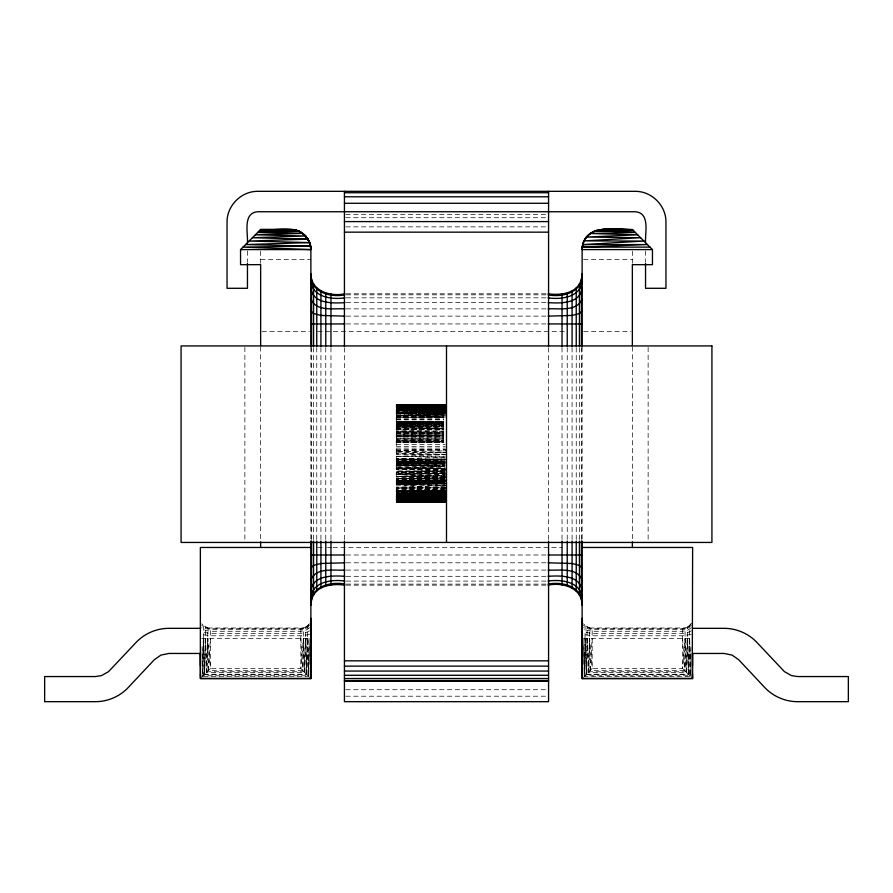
<?xml version="1.0" encoding="UTF-8"?>
<svg xmlns="http://www.w3.org/2000/svg" width="893" height="893" viewBox="0 0 893 893"><rect width="100%" height="100%" fill="white"/><g stroke="black" fill="none" stroke-linecap="round" stroke-linejoin="round"><path stroke-width="0.67" stroke-dasharray="4.46 3.35" d="M309.212 646.699L308.096 675.789L203.146 675.789L203.314 625.39L201.718 623.314M690.97 646.699L689.854 675.789L584.904 675.789L585.071 625.39L583.475 623.314M309.201 651.923L308.598 676.291L202.644 676.291L203.314 638.383L204.676 674.26L306.567 674.26L307.929 625.39L309.525 623.314M691.282 623.314L689.686 625.39L688.324 674.26L586.433 674.26L585.071 638.383L584.402 676.291L690.356 676.291L690.959 651.923M307.929 625.39L305.852 626.986L304.066 671.759L207.176 671.759L207.812 627.991L203.314 625.39M201.907 677.028L210.413 668.522L207.812 638.383L208.426 670.509L302.816 670.509L303.43 627.991L305.852 626.986M689.686 625.39L687.61 626.986L685.824 671.759L588.933 671.759L589.57 627.991L585.071 625.39M583.799 651.923L584.402 676.291L592.171 668.522L589.57 638.383L590.184 670.509L684.574 670.509L685.188 627.991L687.61 626.986M204.676 674.26L205.39 626.986M308.598 676.291L307.929 638.383L306.612 674.304L204.631 674.304L205.39 638.383L207.176 671.759M586.433 674.26L587.148 626.986M690.356 676.291L689.686 638.383L688.369 674.304L586.388 674.304L587.148 638.383L588.933 671.759M205.39 638.383L206.406 672.529L304.837 672.529L305.852 638.383L306.612 674.304M587.148 638.383L588.163 672.529L686.594 672.529L687.61 638.383L688.369 674.304M206.406 672.529L207.812 638.383M588.163 672.529L589.57 638.383M208.426 670.509L210.413 638.383M590.184 670.509L592.171 638.383M304.837 672.529L303.43 638.383L300.829 668.522L309.335 677.028M686.594 672.529L685.188 638.383L682.587 668.522L691.093 677.028M309.525 623.827L305.852 627.377L300.829 628.683L210.413 628.683L205.39 627.377L201.718 623.827M691.282 623.827L687.61 627.377L682.587 628.683L592.171 628.683L587.148 627.377L583.475 623.827M309.525 625.334L305.852 628.516L300.829 629.688L210.413 629.688L205.39 628.516L201.718 625.334M691.282 625.334L687.61 628.516L682.587 629.688L592.171 629.688L587.148 628.516L583.475 625.334M309.525 627.723L305.852 630.324L300.829 631.284L210.413 631.284L205.39 630.324L201.718 627.723M691.282 627.723L687.61 630.324L682.587 631.284L592.171 631.284L587.148 630.324L583.475 627.723M309.525 630.849L305.852 632.69L300.829 633.36L210.413 633.36L205.39 632.69L201.718 630.849M691.282 630.849L687.61 632.69L682.587 633.36L592.171 633.36L587.148 632.69L583.475 630.849M309.525 634.488L300.829 635.783L210.413 635.783L201.718 634.488M691.282 634.488L682.587 635.783L592.171 635.783L583.475 634.488M207.812 627.991L303.43 627.991M589.57 627.991L685.188 627.991M445.138 485.937L396.269 491.485L445.138 494.197L396.269 494.276L445.138 495.392L396.269 495.582M445.138 488.761L396.269 491.552L445.105 491.552L396.269 491.663L445.138 492.088L396.269 494.432L445.138 494.521M445.138 477.978L396.269 480.49L446.5 480.077M445.138 481.517L396.269 483.961L446.5 483.515M446.5 474.15L396.269 476.605L446.5 477.9M446.5 469.238L396.269 468.524L445.138 466.246L396.269 465.141L445.138 465.074L396.269 465.007L445.138 464.047M445.138 470.22L396.269 472.531L446.5 472.531L396.269 472.899L445.138 474.116M445.138 493.461L396.269 494.7L446.5 495.269L396.269 495.983L445.138 497.2L396.269 496.809L445.138 494.588M443.788 414.006L396.269 416.082L443.709 416.082M446.5 459.538L396.269 461.759L446.5 462.663M445.138 457.06L396.269 459.002L445.138 459.515L396.269 459.214L445.138 458.98M446.5 414.151L396.269 416.082L446.5 414.843M445.138 485.457L396.269 487.254L446.5 487.254M443.788 417.623L396.269 412.454L446.5 410.613M446.5 496.274L396.269 495.436L445.138 493.885M445.138 496.396L396.269 497.457L445.105 497.513L396.269 496.53L445.138 495.782L396.269 494.856L445.138 493.394L396.269 493.762L445.138 494.019M445.138 490.212L396.269 490.782L445.138 492.289L396.269 493.003L445.138 493.639L396.269 495.258L445.138 495.102L396.269 495.782L445.138 496.352L396.269 497.647L445.138 497.825L396.269 499.075L445.138 499.41L396.269 499.734L445.138 500.66L396.269 500.649L446.5 500.571L396.269 500.393L445.138 499.477L396.269 499.421L446.5 499.354L396.269 499.667L445.138 499.946L396.269 500.861L445.138 501.498L396.269 501.542L445.138 500.772L396.269 500.917L445.138 500.928L396.269 501.018L445.138 501.085L396.269 501.754L445.138 501.989L396.269 502.29L445.138 502.458L396.269 502.469L396.269 404.429L446.5 404.518L396.269 404.775L443.788 405.199L396.269 405.455L443.788 405.969M446.5 412.41L396.269 412.443L443.788 411.271L396.269 410.467L443.788 410.267L396.269 409.954L446.5 409.094L396.269 407.967L446.5 407.71M443.788 428.339L396.269 429.153L443.788 429.846L396.269 431.107L443.788 431.587M396.269 441.354L443.788 441.231L396.269 440.841L443.788 440.349L396.269 440.204L443.788 439.066M445.138 452.718L396.269 453.901L446.5 454.727M396.269 467.061L445.138 465.923L396.269 465.186M445.138 477.532L396.269 476.873L445.138 477.186L396.269 476.36L445.138 475.69L396.269 474.663L445.138 473.558L396.269 473.915L445.138 473.312L396.269 472.017L445.138 471.158L396.269 471.113L445.105 471.113L396.269 469.193L445.138 468.334L396.269 467.084L445.138 467.24M446.5 496.564L396.269 497.714L445.138 497.647L396.269 497.278L445.138 496.296M446.5 499.31L396.269 498.93L445.138 497.781L396.269 498.093L445.138 498.662L396.269 499.5L445.138 500.571L396.269 500.448L445.138 499.522L396.269 499.734L445.138 500.18L396.269 500.727L446.5 501.408M396.269 450.474L446.5 449.335M446.5 489.978L396.269 491.027L446.5 491.34M443.788 435.282L396.269 436.186L443.788 436.833M446.5 411.416L396.269 409.53L443.788 408.693L396.269 408.38L443.788 407.766L396.269 407.442L446.5 408.704L396.269 408.581L443.788 408.056M446.5 411.305L396.269 412.186L446.5 417.913M446.5 492.333L396.269 493.204L446.5 493.84L396.269 493.583L445.138 495.28M445.138 497.256L396.269 498.048L445.138 498.662L396.269 498.975M443.788 438.039L396.269 438.742L443.788 438.988M445.138 477.576L396.269 478.291L445.138 478.86L396.269 478.592L445.138 479.173L396.269 479.775L445.138 480.423L396.269 481.026L445.138 480.724L396.269 481.294L445.138 481.74L396.269 482.041L445.138 481.974L396.269 482.265L445.138 482.767L396.269 483.013L445.138 482.946L396.269 483.169L445.138 483.437L396.269 484.073L446.5 485.412M443.788 411.986L396.269 412.611L443.788 411.45L396.269 412.231L443.788 413.437M443.788 433.518L396.269 434.132L443.788 434.813M396.269 468.992L445.138 468.323M446.5 487.79L396.269 488.482L445.138 489.933M445.138 488.393L396.269 489.085L446.5 490.201M445.138 493.036L396.269 493.662L446.5 493.416M443.788 409.619L396.269 410.222L443.788 410.601M396.269 441.912L443.788 441.388M445.138 480.099L396.269 480.646L446.5 481.45M445.138 491.351L396.269 491.976L446.5 493.048L396.269 493.773L445.138 493.182M445.138 495.76L396.269 496.374L446.5 497.457M446.5 500.928L396.269 501.509L446.5 501.743M446.5 407.844L396.269 408.38L443.788 409.061L396.269 409.072L446.5 409.329M443.788 425.514L396.269 425.994L443.788 426.419L396.269 426.687L443.788 426.966L396.269 427.446L443.788 428.249L396.269 428.082M445.138 464.014L396.269 463.579L445.138 463.411L396.269 463.244L445.138 462.842L396.269 462.083L445.138 461.815L396.269 461.815L445.138 461.145L396.269 460.821L445.138 460.074L396.269 459.806L445.138 459.281M445.138 492.791L396.269 493.26L445.138 493.773M396.269 497.111L445.138 497.457L396.269 497.948L446.5 498.127M443.788 409.541L396.269 408.693L443.788 408.804L396.269 408.469L443.788 408.134L396.269 407.744L443.788 407.554L396.269 407.23L446.5 406.851L396.269 406.371L443.788 406.985L396.269 407.431L443.788 407.822M443.788 425.101L396.269 425.492L443.788 425.492M446.5 495.414L396.269 495.838L445.138 495.939M445.138 497.669L396.269 498.093L445.105 498.093L396.269 499.5L445.138 499.857L396.269 499.734L446.5 499.723L396.269 499.812L445.138 500.136M445.138 501.308L396.269 501.743L445.138 501.922M446.5 502.469L396.269 502.469L445.138 502.301L396.269 502.179L445.138 501.777L396.269 501.788L445.138 501.632L396.269 501.408L445.138 501.107L396.269 500.75L445.138 500.504L396.269 500.393L446.5 500.192M443.788 405.009L396.269 405.322L446.5 405.489M446.5 405.768L396.269 405.455L446.5 405.154M443.788 405.779L396.269 406.103L446.5 406.103M396.269 407.576L446.5 407.431L396.269 407.487L443.788 406.84L396.269 406.382L443.788 406.014L396.269 405.634L446.5 405.4L396.269 404.998L443.788 405.322L396.269 405.455L443.788 405.522L396.269 405.634L443.788 406.226L396.269 406.438L446.5 406.985M396.269 412.387L446.5 412.019M443.788 412.421L396.269 412.722L443.788 414.073M446.5 416.953L396.269 417.288L443.709 417.288M443.709 423.438L396.269 423.438L443.788 423.182L396.269 422.802L443.788 422.478L396.269 422.289L443.788 422.333L396.269 421.596L443.788 421.485L396.269 421.451L443.709 421.373M443.788 423.461L396.269 423.74L443.788 423.974L396.269 424.387L443.788 424.331L396.269 424.778L443.788 425.057M443.788 434.869L396.269 435.237L443.709 435.237M445.138 487.265L396.269 487.611L446.5 488.382M446.5 492.78L396.269 490.782L446.5 490.48M445.138 497.1L396.269 497.468L445.138 498.316M445.138 497.434L396.269 497.803L445.138 497.937M396.269 502.424L446.5 501.833M446.5 404.429L396.269 404.462L446.5 404.987M443.788 406.549L396.269 406.226L446.5 406.259L396.269 406.293L446.5 406.114L396.269 405.612L443.788 405.5M446.5 406.438L396.269 406.683L443.788 407.442L396.269 407.253L443.788 407.007M396.269 422.69L443.788 422.467M396.269 435.483L443.788 435.248M445.138 476.393L396.269 476.683L446.5 476.393M445.138 492.166L396.269 490.759L445.138 490.491L396.269 490.48L445.138 493.092M396.269 494.7L446.5 495.738L396.269 495.436L446.5 495.191M445.105 498.339L396.269 498.339L445.138 498.607L396.269 497.613L446.5 497.234L396.269 497.234M446.5 499.511L396.269 498.83L446.5 498.528M396.269 405.042L446.5 404.953L396.269 404.685L443.788 404.529M396.269 406.382L446.5 406.17M443.788 415.223L396.269 413.716L446.5 413.504M396.269 429.153L443.788 428.986M396.269 459.806L445.138 459.638M396.269 494.197L446.5 494.03M446.5 499.455L396.269 499.31L445.138 499.689M446.5 501.654L396.269 501.966L446.5 502.201M396.269 502.179L445.138 501.743M396.269 404.596L446.5 404.496L396.269 404.685L443.788 405.132M396.269 413.716L446.5 413.649M396.269 421.451L443.788 421.373M396.269 442.024L443.788 441.935L396.269 442.024L443.788 442.548M445.138 459.08L396.269 459.147L445.138 459.259M445.138 483.448L396.269 483.526L445.105 483.705M446.5 495.95L396.269 496.073L445.138 496.553M396.269 497.613L446.5 497.513M396.269 498.74L445.138 498.674M396.269 500.448L446.5 500.337M396.269 500.649L446.5 500.794M445.138 501.408L396.269 501.419L445.138 501.654M345.814 214.476L547.186 214.476M345.814 217.713L547.186 217.713M345.814 226.867L547.186 226.867M260.644 259.64L310.876 259.64M583.52 259.64L632.356 259.64M346.283 293.797L546.717 293.797M346.283 294.824L546.717 294.824M346.283 297.838L546.717 297.838M346.283 302.627L546.717 302.627M346.283 308.866L546.717 308.866M346.283 316.133L546.717 316.133M346.283 323.936L546.717 323.936M262.04 331.47L309.369 331.47M317.718 331.47L565.526 331.47M583.631 331.47L630.96 331.47M396.269 404.741L446.5 404.674M396.269 405.455L446.5 405.322M396.269 405.556L446.5 405.612M396.269 406.851L443.709 406.851M396.269 406.951L443.709 406.951M396.269 407.23L446.5 407.23L396.269 407.733L446.5 408.034M396.269 408.704L443.709 408.704M396.269 409.53L446.5 409.53M446.5 410.233L396.269 410.255L443.788 410.255M396.269 410.791L443.709 410.791M396.269 410.88L443.709 410.88M396.269 413.236L443.709 413.236M396.269 414.162L443.709 414.162M446.5 415.312L396.269 415.312L443.788 416.864M396.269 416.283L443.709 416.283M396.269 417.131L443.709 417.131M396.269 417.913L443.709 417.913M396.269 419.107L443.709 419.107M396.269 419.252L443.709 419.252M396.269 421.161L443.709 421.161M396.269 422.724L443.709 422.724M396.269 424.588L443.709 424.588M396.269 426.385L443.709 426.385M396.269 426.798L443.709 426.821M396.269 429.086L443.709 429.086M443.709 431.62L396.269 431.62L443.788 432.603M443.788 432.659L396.269 432.703L443.788 433.44M396.269 432.837L443.709 432.837M396.269 433.016L443.709 433.016M396.269 433.485L443.709 433.485M396.269 436.297L443.709 436.264M443.709 436.867L396.269 436.867L443.788 437.905M396.269 439.177L443.709 439.211M396.269 440.204L443.788 440.216M396.269 441.812L443.709 441.778M396.269 442.426L443.709 442.415M396.269 442.548L443.709 442.548M396.269 444.346L445.105 444.379M396.269 446.634L445.105 446.612M396.269 448.085L445.105 448.074M396.269 449.335L445.105 449.335M396.269 468.579L445.105 468.579M445.105 484.274L396.269 484.274L445.138 488.56M396.269 485.781L445.105 485.781M396.269 487.79L445.105 487.79M396.269 495.459L445.138 495.47L396.269 494.856M396.269 496.229L445.105 496.229M396.269 496.809L445.105 496.809M396.269 498.83L446.5 498.785M396.269 499.299L445.105 499.31M396.269 499.444L445.105 499.421M396.269 499.868L445.105 499.879M317.718 547.465L326.079 547.465M327.474 547.465L331.649 547.465M333.033 547.465L562.746 547.465M346.283 555L546.717 555M346.283 562.802L546.717 562.802M346.283 570.069L546.717 570.069M346.283 576.309L546.717 576.309M346.283 581.097L546.717 581.097M346.283 584.111L546.717 584.111M346.283 585.138L546.717 585.138M201.718 638.383L309.525 638.383M583.475 638.383L691.282 638.383M345.814 689.72L547.186 689.72M345.814 696.205L547.186 696.205M446.5 411.104L396.269 411.026L443.788 411.293M396.269 421.596L443.788 421.652M396.269 462.083L445.138 462.15M396.269 404.551L443.788 404.663M396.269 429.745L443.788 429.879M446.5 408.737L396.269 408.469L443.788 408.402L396.269 408.838L443.788 409.351L396.269 409.787L443.788 411.037L396.269 409.374M396.269 450.53L446.5 450.831L396.269 451.825L445.138 452.662M396.269 480.066L445.138 480.434M396.269 490.782L446.5 491.172M396.269 456.468L445.138 456.993M396.269 499.879L445.138 500.348M445.138 469.227L396.269 468.68L446.5 470.153M396.269 474.663L445.138 475.255M443.788 413.526L396.269 412.867L443.788 413.839M396.269 454.057L445.138 454.704L396.269 456.29L446.5 457.004M396.269 462.005L445.138 462.641L396.269 464.873L446.5 466.179M396.269 451.97L446.5 452.684M396.269 484.073L446.5 485.178M396.269 490.48L446.5 493.014M682.587 638.383L684.574 670.509M300.829 638.383L302.816 670.509M583.788 646.699L584.904 675.789M202.03 646.699L203.146 675.789M585.071 638.383L586.388 674.304M203.314 638.383L204.631 674.304M202.041 651.923L202.644 676.291M687.61 638.383L688.324 674.26M685.188 638.383L685.824 671.759M305.852 638.383L306.567 674.26M303.43 638.383L304.066 671.759M689.686 638.383L689.854 675.789M307.929 638.383L308.096 675.789M682.587 628.337L682.587 668.522L592.171 668.522L592.171 628.337M648.128 347.332L648.128 539.651M645.539 250.978L645.539 262.029M632.356 251.134L632.356 263.312M632.356 346.797L632.356 540.499M582.124 347.031L582.124 540.511M581.443 347.6L581.443 539.685M579.434 347.6L579.434 539.685M576.242 347.6L576.242 539.685M572.078 347.6L572.078 539.685M567.234 347.6L567.234 539.685M562.032 347.6L562.032 539.685M548.57 347.678L548.57 539.752M344.43 347.678L344.43 539.752M330.968 347.6L330.968 539.685M325.766 347.6L325.766 539.685M320.922 347.6L320.922 539.685M316.758 347.6L316.758 539.685M313.566 347.6L313.566 539.685M311.557 347.6L311.557 539.685M310.876 347.031L310.876 540.511M300.829 628.337L300.829 668.522L210.413 668.522L210.413 628.337M260.644 251.134L260.644 263.312M260.644 346.797L260.644 540.499M247.461 250.978L247.461 262.029M244.872 347.332L244.872 542.442M446.5 497.647L396.269 498.015L446.5 497.758"/><path stroke-width="1.34" d="M310.496 678.189L310.876 618.291M310.329 649.166L310.876 638.383L310.876 678.568L200.367 678.568L200.367 547.465L310.876 547.465M310.876 638.383L310.719 678.412L310.53 638.383L310.317 664.28M582.124 618.291L582.281 678.412L582.124 638.383L582.671 649.166M692.521 665.988L692.577 653.564L692.633 678.568L582.124 678.568L582.124 541.08M200.478 674.327L200.746 678.189M692.521 674.327L692.544 678.479L582.214 678.479L582.47 638.383L582.683 664.28M632.356 345.468L632.356 264.663L652.448 264.663L652.448 249.593L632.356 229.501C615.31 228.921 582.805 223.663 582.124 249.593L582.124 346.205M310.876 605.231L311.557 600.029L311.557 541.08M597.015 230.182C588.454 232.537 582.169 240.708 582.124 249.593L652.448 249.593M581.443 346.205L581.443 278.906L582.124 273.704M310.876 603.523C310.898 586.255 330.99 581.265 344.888 584.111M310.53 621.483L310.876 618.972M582.124 275.412C582.102 292.681 562.01 297.67 548.112 294.824M310.876 598.5C311.568 581.767 331.939 579.044 344.888 581.097M310.53 623.236L310.876 620.981M582.124 280.435C581.432 297.168 561.061 299.892 548.112 297.838M310.876 590.519C312.974 574.958 333.223 575.538 344.888 576.309M310.53 626.015L310.876 624.174M582.124 288.417C580.026 303.977 559.777 303.397 548.112 302.627M649.97 247.115L582.269 247.138L582.805 244.392M310.876 580.115C315.486 566.977 334.283 570.794 344.888 570.069M310.53 629.632L310.876 628.337M582.124 298.82C577.514 311.958 558.717 308.141 548.112 308.866M582.269 247.138L647.425 244.57L582.749 244.615C588.733 223.228 616.46 230.249 632.501 229.646L621.528 229.947M311.557 600.029C315.207 585.395 332.341 583.375 344.888 585.138M548.112 293.797C560.659 295.561 577.793 293.54 581.443 278.906M310.876 568.004L313.566 565.403L320.922 563.494L344.888 562.802M310.53 633.851L310.876 633.182M582.124 310.931L579.434 313.532L572.078 315.441L548.112 316.133M260.644 345.468L260.644 264.663L240.552 264.663L240.552 249.593L260.644 229.501L290.783 229.501C301.499 229.278 311.121 238.855 310.876 249.593L310.876 346.205M582.124 678.568L582.794 677.899M582.749 244.615L643.909 241.054L584.1 240.898L640.571 237.717L586.522 237.058L637.647 234.792L590.184 233.497L635.291 232.437L595.464 230.673L599.583 230.55M260.644 229.501L293.261 229.657C303.095 230.707 310.931 239.737 310.876 249.593L243.03 247.115L310.574 246.133L307.94 239.145L249.091 241.054L309.614 242.583L310.876 249.593L240.552 249.593M294.757 230.729L297.536 230.673C303.653 233.073 308.576 238.197 310.251 244.615M307.94 239.145L252.429 237.717L305.585 236.009L255.353 234.792L302.66 233.386L257.709 232.437L299.322 231.41L295.806 230.137L259.383 230.762L299.322 231.41L305.585 236.009L309.614 242.583L245.575 244.57L310.574 246.133M599.638 230.606L595.464 230.673L599.627 230.751M308.185 239.547C298.184 223.15 275.814 231.477 260.499 229.646L271.472 229.947M293.261 229.657L260.343 229.802L295.806 230.137M344.43 192.721L548.57 192.721M344.43 196.795L548.57 196.795M344.43 203.28L548.57 203.28M344.43 221.587L548.57 221.587M344.43 232.158L548.57 232.158M310.876 273.704C310.708 291.118 330.656 296.9 344.888 293.797M344.888 294.824C330.99 297.67 310.898 292.681 310.876 275.412M344.888 297.838C331.939 299.892 311.568 297.168 310.876 280.435M344.888 302.627C333.223 303.397 312.974 303.977 310.876 288.417M344.888 308.866C334.283 308.141 315.486 311.958 310.876 298.82M344.888 316.133L320.922 315.441L313.566 313.532L310.876 310.931M310.876 323.936L344.888 323.936M548.112 323.936L582.124 323.936M582.124 547.465L692.633 547.465L692.254 678.189M310.876 555L344.888 555M548.112 555L582.124 555M548.112 562.802L572.078 563.494L579.434 565.403L582.124 568.004M548.112 570.069C558.717 570.794 577.514 566.977 582.124 580.115M548.112 576.309C559.777 575.538 580.026 574.958 582.124 590.519M548.112 581.097C561.061 579.044 581.432 581.767 582.124 598.5M548.112 584.111C562.01 581.265 582.102 586.255 582.124 603.523M548.112 585.138C562.344 582.035 582.292 587.817 582.124 605.231M200.367 628.337L168.889 628.337C156.543 628.304 144.331 633.595 135.903 642.625L108.566 671.636L101.456 675.621L95.384 676.559L44.65 676.559L44.65 701.675L95.384 701.675C107.729 701.708 119.952 696.417 128.369 687.387L154.232 659.804L160.896 655.105L168.889 653.453L200.367 653.453M692.633 628.337L724.111 628.337C736.457 628.304 748.669 633.595 757.097 642.625L784.434 671.636L791.544 675.621L797.616 676.559L848.35 676.559L848.35 701.675L797.616 701.675C785.271 701.708 773.048 696.417 764.631 687.387L738.768 659.804L732.104 655.105L724.111 653.453L692.633 653.453M344.43 660.842L548.57 660.842M344.43 666.133L548.57 666.133M344.43 671.056L548.57 671.056M344.43 675.287L548.57 675.287M344.43 678.524L548.57 678.524M344.43 680.566L548.57 680.566M344.43 681.259L548.57 681.259M633.617 230.762L595.464 230.673L632.657 229.802L602.217 229.501M294.757 230.628L297.536 230.673L290.783 229.501M294.79 230.595L297.536 230.673M310.206 677.899L310.876 678.568L310.876 541.08M582.124 633.182L582.47 633.851M582.124 628.337L582.47 629.632M310.195 244.392L310.731 247.138M582.124 624.174L582.47 626.015M582.124 620.981L582.47 623.236M582.124 618.972L582.47 621.483M310.53 638.383L310.786 678.479L200.456 678.479L200.4 653.587L200.478 665.988M582.124 638.383L582.214 678.479M582.47 638.383L582.504 678.189M645.539 242.684C644.902 233.196 650.45 212.88 635.325 211.741L257.675 211.741C242.55 212.88 248.098 233.196 247.461 242.684M645.539 263.413L645.539 288.294L665.955 288.294L665.955 221.944C666.055 205.557 651.723 191.225 635.325 191.325L257.675 191.325C241.277 191.225 226.945 205.557 227.045 221.944L227.045 288.294L247.461 288.294L247.461 263.413M632.356 541.895L632.356 547.465M581.443 541.08L581.443 600.029M579.434 283.751L579.434 346.205M579.434 541.08L579.434 595.185M576.242 287.914L576.242 346.205M576.242 541.08L576.242 591.021M572.078 291.107L572.078 346.205M572.078 541.08L572.078 587.828M567.234 293.116L567.234 346.205M567.234 541.08L567.234 585.819M562.032 293.797L562.032 346.205M562.032 541.08L562.032 585.138M548.57 191.325L548.57 346.283M548.57 541.147L548.57 701.675L344.43 701.675L344.43 541.147M446.5 345.937L446.5 542.442M344.43 191.325L344.43 346.283M330.968 293.797L330.968 346.205M330.968 541.08L330.968 585.138M325.766 293.116L325.766 346.205M325.766 541.08L325.766 585.819M320.922 291.107L320.922 346.205M320.922 541.08L320.922 587.828M316.758 287.914L316.758 346.205M316.758 541.08L316.758 591.021M313.566 283.751L313.566 346.205M313.566 541.08L313.566 595.185M311.557 278.906L311.557 346.205M260.644 541.895L260.644 547.465M711.922 345.937L181.078 345.937L181.078 542.442L711.922 542.442L711.922 345.937"/></g></svg>
